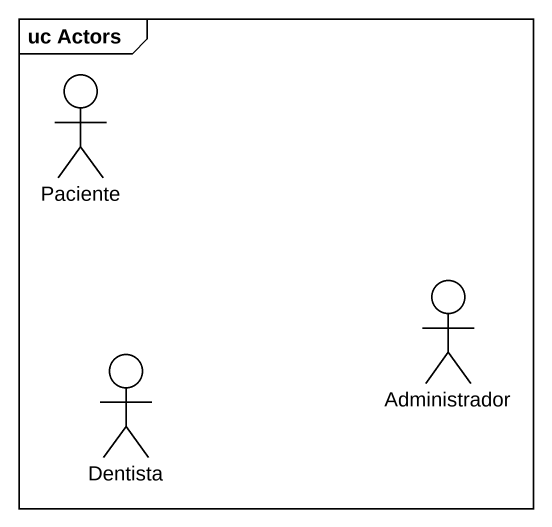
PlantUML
@startuml
mainframe uc Actors
actor Paciente
actor Administrador
actor Dentista
@enduml
